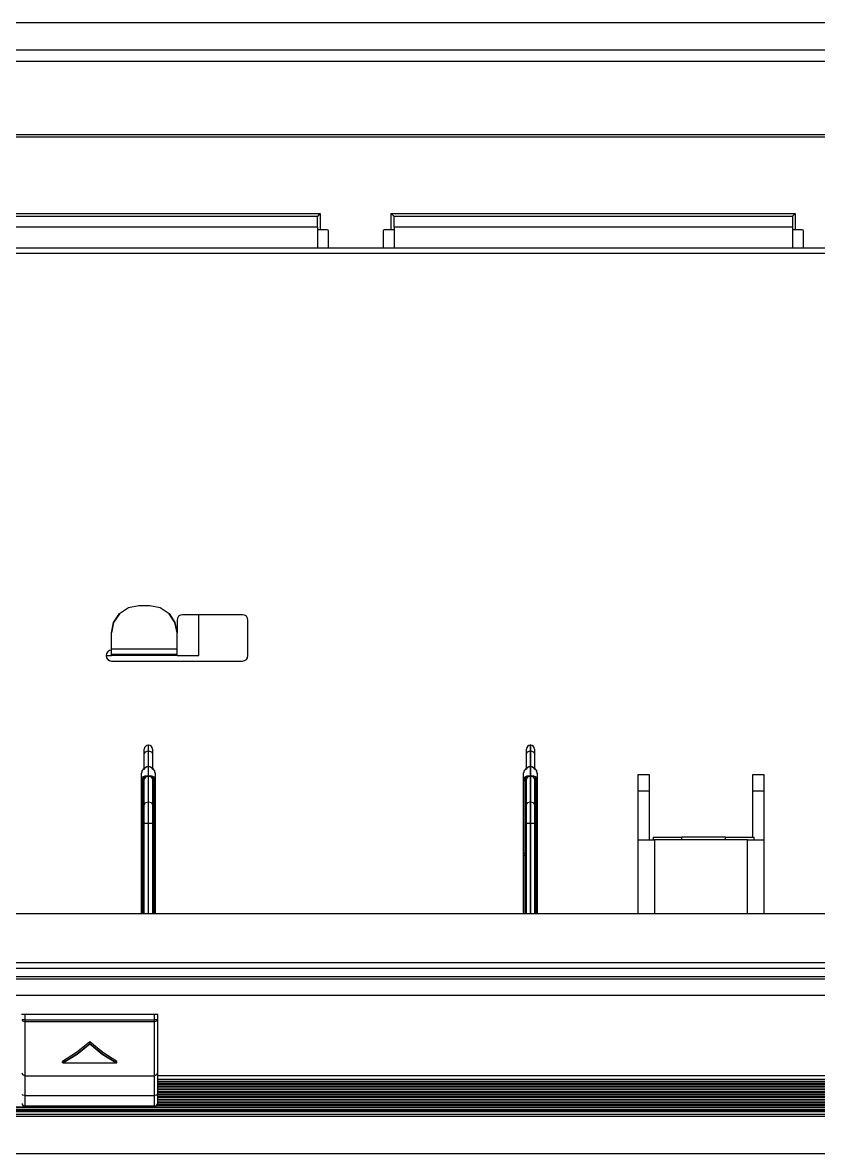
# Model space of a CAD drawing. Header units: millimetres. Extents: x 10547 to 11305, y 9897 to 10391.
# Drawn here: x 11017.2 to 11018.506, y 10107.601 to 10109.458 of the extents above; entities that cross this region are included whole.
import ezdxf

# ---------------------------------------------------------------- set-up
doc = ezdxf.new("R2010")
doc.units = ezdxf.units.MM
doc.layers.add('LG-AIRCON', color=240, linetype='Continuous')
doc.layers.add('에어컨', color=15, linetype='Continuous')

# ---------------------------------------------------------------- blocks, each defined once
blk = doc.blocks.new('A$C079960E7')
at = {"layer": '에어컨', "color": 0, "linetype": 'Continuous'}
for p, q in [((509.85, 373.21, 0), (1814.86, 373.21, 0)), ((509.85, 364.21, 0), (1814.86, 364.21, 0)), ((1814.86, 360.37, 0), (517.05, 360.37, 0)), ((623.7, 336.33, 0), (1719.91, 336.33, 0)), ((1719.91, 335.43, 0), (623.7, 335.43, 0)), ((1242.91, 310.23, 0), (1376.11, 310.23, 0)), ((1375.47, 309.59, 0), (1376.11, 310.23, 0)), ((1376.11, 310.23, 0), (1376.11, 304.83, 0)), ((1399.51, 310.23, 0), (1532.71, 310.23, 0)), ((1399.51, 304.83, 0), (1399.51, 310.23, 0)), ((1399.51, 310.23, 0), (1400.14, 309.59, 0)), ((1532.07, 309.59, 0), (1532.71, 310.23, 0)), ((1532.71, 310.23, 0), (1532.71, 304.83, 0)), ((1243.81, 309.33, 0), (1375.21, 309.33, 0)), ((1375.21, 309.33, 0), (1375.47, 309.59, 0)), ((1375.21, 308.85, 0), (1375.21, 309.33, 0)), ((1375.21, 307.53, 0), (1375.21, 308.85, 0)), ((1375.21, 305.73, 0), (1375.21, 307.53, 0)), ((1400.14, 309.59, 0), (1400.41, 309.33, 0)), ((1400.41, 309.33, 0), (1531.81, 309.33, 0)), ((1400.41, 308.85, 0), (1400.41, 309.33, 0)), ((1400.41, 307.53, 0), (1400.41, 308.85, 0)), ((1400.41, 305.73, 0), (1400.41, 307.53, 0)), ((1531.81, 309.33, 0), (1532.07, 309.59, 0)), ((1531.81, 309.33, 0), (1531.81, 308.85, 0)), ((1531.81, 308.85, 0), (1531.81, 307.53, 0)), ((1531.81, 307.53, 0), (1531.81, 305.73, 0)), ((1375.21, 305.73, 0), (1243.81, 305.73, 0)), ((1375.21, 305.73, 0), (1375.21, 298.8, 0)), ((1375.47, 304.83, 0), (1375.21, 304.83, 0)), ((1376.11, 304.83, 0), (1375.47, 304.83, 0)), ((1378.45, 304.83, 0), (1376.11, 304.83, 0)), ((1378.81, 298.8, 0), (1378.81, 304.47, 0)), ((1396.81, 304.47, 0), (1396.81, 298.8, 0)), ((1399.51, 304.83, 0), (1397.17, 304.83, 0)), ((1400.14, 304.83, 0), (1399.51, 304.83, 0)), ((1400.41, 304.83, 0), (1400.14, 304.83, 0)), ((1531.81, 305.73, 0), (1400.41, 305.73, 0)), ((1400.41, 305.73, 0), (1400.41, 298.8, 0)), ((1531.81, 305.73, 0), (1531.81, 298.8, 0)), ((1532.07, 304.83, 0), (1531.81, 304.83, 0)), ((1532.71, 304.83, 0), (1532.07, 304.83, 0)), ((1535.05, 304.83, 0), (1532.71, 304.83, 0)), ((1535.41, 298.8, 0), (1535.41, 304.47, 0)), ((1563.01, 298.8, 0), (1206.3, 298.8, 0)), ((1563.01, 297, 0), (1206.3, 297, 0)), ((1309.89, 178.23, 0), (1312.81, 180.18, 0)), ((1312.81, 180.1, 0), (1309.89, 178.15, 0)), ((1312.81, 180.18, 0), (1316.26, 180.86, 0)), ((1316.26, 180.79, 0), (1312.81, 180.1, 0)), ((1316.26, 180.86, 0), (1316.26, 180.79, 0)), ((1316.26, 180.86, 0), (1319.86, 180.86, 0)), ((1319.86, 180.79, 0), (1316.26, 180.79, 0)), ((1319.86, 180.79, 0), (1319.86, 180.86, 0)), ((1319.86, 180.86, 0), (1323.3, 180.18, 0)), ((1323.3, 180.1, 0), (1319.86, 180.79, 0)), ((1323.3, 180.18, 0), (1326.22, 178.23, 0)), ((1326.22, 178.15, 0), (1323.3, 180.1, 0)), ((1307.94, 175.31, 0), (1309.89, 178.23, 0)), ((1309.89, 178.15, 0), (1307.94, 175.24, 0)), ((1326.22, 178.23, 0), (1328.17, 175.31, 0)), ((1328.17, 175.24, 0), (1326.22, 178.15, 0)), ((1328.86, 176.04, 0), (1328.86, 171.87, 0)), ((1350.46, 177.84, 0), (1330.66, 177.84, 0)), ((1336.06, 164.34, 0), (1336.06, 177.84, 0)), ((1352.26, 164.34, 0), (1352.26, 176.04, 0)), ((1307.26, 171.87, 0), (1307.94, 175.31, 0)), ((1307.94, 175.24, 0), (1307.26, 171.8, 0)), ((1307.26, 171.8, 0), (1307.26, 171.87, 0)), ((1307.26, 166.41, 0), (1307.26, 171.8, 0)), ((1328.17, 175.31, 0), (1328.86, 171.87, 0)), ((1328.86, 171.8, 0), (1328.17, 175.24, 0)), ((1328.86, 171.87, 0), (1328.86, 171.8, 0)), ((1328.86, 166.41, 0), (1328.86, 171.8, 0)), ((1305.46, 164.34, 0), (1307.26, 164.34, 0)), ((1328.86, 166.41, 0), (1307.26, 166.41, 0)), ((1307.26, 165.2, 0), (1307.26, 166.41, 0)), ((1307.26, 164.7, 0), (1307.26, 165.2, 0)), ((1328.86, 164.7, 0), (1307.26, 164.7, 0)), ((1307.26, 164.6, 0), (1307.26, 164.7, 0)), ((1307.26, 164.34, 0), (1307.26, 164.6, 0)), ((1328.86, 164.34, 0), (1307.26, 164.34, 0)), ((1328.86, 165.2, 0), (1328.86, 166.41, 0)), ((1328.86, 164.7, 0), (1328.86, 165.2, 0)), ((1328.86, 164.6, 0), (1328.86, 164.7, 0)), ((1328.86, 164.34, 0), (1328.86, 164.6, 0)), ((1328.86, 164.34, 0), (1336.06, 164.34, 0)), ((1307.26, 162.54, 0), (1350.46, 162.54, 0)), ((1319.5, 134.76, 0), (1319.32, 134.76, 0)), ((1319.32, 134.76, 0), (1319.32, 134.27, 0)), ((1319.5, 134.27, 0), (1319.5, 134.76, 0)), ((1445.5, 134.76, 0), (1445.32, 134.76, 0)), ((1445.32, 134.76, 0), (1445.32, 134.27, 0)), ((1445.5, 134.27, 0), (1445.5, 134.76, 0)), ((1318.06, 133.08, 0), (1318.06, 133.5, 0)), ((1318.06, 131.87, 0), (1318.06, 133.08, 0)), ((1318.06, 131.87, 0), (1318.43, 132.57, 0)), ((1318.06, 127.14, 0), (1318.06, 131.87, 0)), ((1318.43, 132.57, 0), (1319.32, 132.87, 0)), ((1319.32, 134.27, 0), (1319.32, 132.87, 0)), ((1319.32, 132.87, 0), (1319.32, 127.78, 0)), ((1319.5, 132.87, 0), (1319.32, 132.87, 0)), ((1319.5, 132.87, 0), (1319.5, 134.27, 0)), ((1319.5, 127.78, 0), (1319.5, 132.87, 0)), ((1319.5, 132.87, 0), (1320.39, 132.57, 0)), ((1320.39, 132.57, 0), (1320.76, 131.87, 0)), ((1320.76, 133.5, 0), (1320.76, 133.08, 0)), ((1320.76, 133.08, 0), (1320.76, 131.87, 0)), ((1320.76, 131.87, 0), (1320.76, 127.13, 0)), ((1444.06, 133.08, 0), (1444.06, 133.5, 0)), ((1444.06, 131.87, 0), (1444.06, 133.08, 0)), ((1444.06, 131.87, 0), (1444.43, 132.57, 0)), ((1444.06, 127.14, 0), (1444.06, 131.87, 0)), ((1444.43, 132.57, 0), (1445.32, 132.87, 0)), ((1445.32, 134.27, 0), (1445.32, 132.87, 0)), ((1445.32, 132.87, 0), (1445.32, 127.78, 0)), ((1445.5, 132.87, 0), (1445.32, 132.87, 0)), ((1445.5, 132.87, 0), (1445.5, 134.27, 0)), ((1445.5, 127.78, 0), (1445.5, 132.87, 0)), ((1445.5, 132.87, 0), (1446.39, 132.57, 0)), ((1446.39, 132.57, 0), (1446.76, 131.87, 0)), ((1446.76, 133.5, 0), (1446.76, 133.08, 0)), ((1446.76, 133.08, 0), (1446.76, 131.87, 0)), ((1446.76, 131.87, 0), (1446.76, 127.13, 0)), ((1318.01, 127.1, 0), (1317.74, 126.86, 0)), ((1318.06, 127.09, 0), (1317.8, 126.86, 0)), ((1318.22, 127.27, 0), (1318.01, 127.1, 0)), ((1318.06, 126.74, 0), (1318.43, 127.47, 0)), ((1318.35, 127.29, 0), (1318.06, 127.09, 0)), ((1318.45, 127.42, 0), (1318.22, 127.27, 0)), ((1318.46, 127.37, 0), (1318.35, 127.29, 0)), ((1318.43, 127.47, 0), (1319.32, 127.78, 0)), ((1318.44, 127.43, 0), (1318.5, 127.47, 0)), ((1318.57, 127.43, 0), (1318.46, 127.37, 0)), ((1318.5, 127.47, 0), (1318.75, 127.61, 0)), ((1318.93, 127.62, 0), (1318.57, 127.43, 0)), ((1318.75, 127.61, 0), (1319.02, 127.71, 0)), ((1319.3, 127.77, 0), (1318.93, 127.62, 0)), ((1319.02, 127.71, 0), (1319.16, 127.75, 0)), ((1319.16, 127.75, 0), (1319.3, 127.77, 0)), ((1319.31, 127.77, 0), (1319.3, 127.77, 0)), ((1319.3, 127.77, 0), (1319.31, 127.77, 0)), ((1319.32, 127.78, 0), (1319.31, 127.77, 0)), ((1319.31, 127.77, 0), (1319.32, 127.78, 0)), ((1319.32, 127.78, 0), (1319.32, 124.57, 0)), ((1319.5, 124.57, 0), (1319.5, 127.78, 0)), ((1319.5, 127.78, 0), (1320.39, 127.47, 0)), ((1319.5, 127.77, 0), (1319.5, 127.78, 0)), ((1319.5, 127.78, 0), (1319.5, 127.77, 0)), ((1319.51, 127.77, 0), (1319.5, 127.77, 0)), ((1319.5, 127.77, 0), (1319.51, 127.77, 0)), ((1319.88, 127.62, 0), (1319.51, 127.77, 0)), ((1319.51, 127.77, 0), (1319.65, 127.75, 0)), ((1319.65, 127.75, 0), (1319.79, 127.71, 0)), ((1319.79, 127.71, 0), (1320.06, 127.61, 0)), ((1320.24, 127.43, 0), (1319.88, 127.62, 0)), ((1320.06, 127.61, 0), (1320.31, 127.47, 0)), ((1320.35, 127.37, 0), (1320.24, 127.43, 0)), ((1320.31, 127.47, 0), (1320.37, 127.43, 0)), ((1320.46, 127.29, 0), (1320.35, 127.37, 0)), ((1320.52, 127.32, 0), (1320.36, 127.42, 0)), ((1320.39, 127.47, 0), (1320.76, 126.74, 0)), ((1320.75, 127.09, 0), (1320.46, 127.29, 0)), ((1320.68, 127.21, 0), (1320.52, 127.32, 0)), ((1320.95, 126.98, 0), (1320.68, 127.21, 0)), ((1321.01, 126.86, 0), (1320.75, 127.09, 0)), ((1321.18, 126.72, 0), (1320.95, 126.98, 0)), ((1444.01, 127.1, 0), (1443.75, 126.86, 0)), ((1444.06, 127.09, 0), (1443.8, 126.86, 0)), ((1444.22, 127.27, 0), (1444.01, 127.1, 0)), ((1444.06, 126.74, 0), (1444.43, 127.47, 0)), ((1444.35, 127.29, 0), (1444.06, 127.09, 0)), ((1444.45, 127.42, 0), (1444.22, 127.27, 0)), ((1444.46, 127.37, 0), (1444.35, 127.29, 0)), ((1444.43, 127.47, 0), (1445.32, 127.78, 0)), ((1444.44, 127.43, 0), (1444.5, 127.47, 0)), ((1444.57, 127.43, 0), (1444.46, 127.37, 0)), ((1444.5, 127.47, 0), (1444.75, 127.61, 0)), ((1444.93, 127.62, 0), (1444.57, 127.43, 0)), ((1444.75, 127.61, 0), (1445.02, 127.71, 0)), ((1445.3, 127.77, 0), (1444.93, 127.62, 0)), ((1445.02, 127.71, 0), (1445.16, 127.75, 0)), ((1445.16, 127.75, 0), (1445.3, 127.77, 0)), ((1445.31, 127.77, 0), (1445.3, 127.77, 0)), ((1445.3, 127.77, 0), (1445.31, 127.77, 0)), ((1445.32, 127.78, 0), (1445.31, 127.77, 0)), ((1445.31, 127.77, 0), (1445.32, 127.78, 0)), ((1445.32, 127.78, 0), (1445.32, 124.57, 0)), ((1445.5, 124.57, 0), (1445.5, 127.78, 0)), ((1445.5, 127.78, 0), (1446.39, 127.47, 0)), ((1445.5, 127.77, 0), (1445.5, 127.78, 0)), ((1445.5, 127.78, 0), (1445.5, 127.77, 0)), ((1445.51, 127.77, 0), (1445.5, 127.77, 0)), ((1445.5, 127.77, 0), (1445.51, 127.77, 0)), ((1445.88, 127.62, 0), (1445.51, 127.77, 0)), ((1445.51, 127.77, 0), (1445.65, 127.75, 0)), ((1445.65, 127.75, 0), (1445.79, 127.71, 0)), ((1445.79, 127.71, 0), (1446.06, 127.61, 0)), ((1446.24, 127.43, 0), (1445.88, 127.62, 0)), ((1446.06, 127.61, 0), (1446.31, 127.47, 0)), ((1446.35, 127.37, 0), (1446.24, 127.43, 0)), ((1446.31, 127.47, 0), (1446.37, 127.43, 0)), ((1446.46, 127.29, 0), (1446.35, 127.37, 0)), ((1446.52, 127.32, 0), (1446.37, 127.42, 0)), ((1446.39, 127.47, 0), (1446.76, 126.74, 0)), ((1446.75, 127.09, 0), (1446.46, 127.29, 0)), ((1446.68, 127.21, 0), (1446.52, 127.32, 0)), ((1446.95, 126.98, 0), (1446.68, 127.21, 0)), ((1447.01, 126.86, 0), (1446.75, 127.09, 0)), ((1447.18, 126.72, 0), (1446.95, 126.98, 0)), ((1317.37, 126.33, 0), (1317.16, 125.57, 0)), ((1317.16, 123.25, 0), (1317.16, 125.57, 0)), ((1317.16, 123.25, 0), (1317.37, 124.01, 0)), ((1317.16, 99.24, 0), (1317.16, 123.25, 0)), ((1317.16, 123.25, 0), (1317.26, 123.1, 0)), ((1317.42, 126.44, 0), (1317.36, 126.34, 0)), ((1317.42, 126.4, 0), (1317.37, 126.33, 0)), ((1317.37, 126.33, 0), (1317.38, 126.36, 0)), ((1317.37, 124.01, 0), (1317.4, 124.05, 0)), ((1317.37, 124.01, 0), (1317.47, 123.83, 0)), ((1317.38, 126.36, 0), (1317.39, 126.39, 0)), ((1317.4, 124.05, 0), (1317.43, 124.09, 0)), ((1317.49, 126.53, 0), (1317.42, 126.44, 0)), ((1317.46, 126.47, 0), (1317.42, 126.4, 0)), ((1317.43, 124.1, 0), (1317.61, 124.31, 0)), ((1317.43, 124.09, 0), (1317.43, 124.1, 0)), ((1317.43, 124.1, 0), (1317.43, 124.1, 0)), ((1317.43, 124.09, 0), (1317.51, 123.91, 0)), ((1317.62, 126.67, 0), (1317.46, 126.47, 0)), ((1317.46, 126.47, 0), (1317.47, 126.51, 0)), ((1317.47, 126.51, 0), (1317.48, 126.54, 0)), ((1317.47, 123.83, 0), (1317.7, 123.68, 0)), ((1317.51, 126.57, 0), (1317.49, 126.53, 0)), ((1317.53, 126.61, 0), (1317.51, 126.57, 0)), ((1317.51, 123.91, 0), (1317.72, 123.75, 0)), ((1317.7, 123.68, 0), (1317.52, 123.04, 0)), ((1317.74, 126.86, 0), (1317.53, 126.61, 0)), ((1317.61, 124.31, 0), (1317.83, 124.48, 0)), ((1317.8, 126.86, 0), (1317.62, 126.67, 0)), ((1317.71, 123.71, 0), (1317.7, 123.68, 0)), ((1317.7, 99.03, 0), (1317.7, 123.68, 0)), ((1317.72, 123.75, 0), (1317.71, 123.71, 0)), ((1317.81, 123.95, 0), (1317.72, 123.75, 0)), ((1317.96, 123.68, 0), (1317.72, 123.75, 0)), ((1317.72, 123.75, 0), (1317.72, 123.75, 0)), ((1317.72, 123.75, 0), (1317.72, 123.75, 0)), ((1317.93, 124.12, 0), (1317.81, 123.95, 0)), ((1317.83, 124.48, 0), (1318.09, 124.6, 0)), ((1318.11, 124.29, 0), (1317.93, 124.12, 0)), ((1318.06, 123.54, 0), (1317.96, 123.68, 0)), ((1318.43, 124.27, 0), (1318.06, 123.54, 0)), ((1318.06, 115.12, 0), (1318.06, 123.54, 0)), ((1318.09, 124.6, 0), (1318.37, 124.67, 0)), ((1318.33, 124.42, 0), (1318.11, 124.29, 0)), ((1318.41, 124.46, 0), (1318.33, 124.42, 0)), ((1318.37, 124.67, 0), (1318.46, 124.68, 0)), ((1318.5, 124.49, 0), (1318.41, 124.46, 0)), ((1319.32, 124.57, 0), (1318.43, 124.27, 0)), ((1318.46, 124.68, 0), (1318.56, 124.69, 0)), ((1318.78, 124.57, 0), (1318.5, 124.49, 0)), ((1318.56, 124.69, 0), (1318.93, 124.66, 0)), ((1319.09, 124.59, 0), (1318.78, 124.57, 0)), ((1318.93, 124.66, 0), (1319.3, 124.57, 0)), ((1319.2, 124.58, 0), (1319.09, 124.59, 0)), ((1319.3, 124.57, 0), (1319.2, 124.58, 0)), ((1319.3, 124.57, 0), (1319.31, 124.57, 0)), ((1319.31, 124.57, 0), (1319.3, 124.57, 0)), ((1319.31, 124.57, 0), (1319.32, 124.57, 0)), ((1319.32, 124.57, 0), (1319.31, 124.57, 0)), ((1319.32, 124.57, 0), (1319.32, 116.12, 0)), ((1319.5, 116.12, 0), (1319.5, 124.57, 0)), ((1320.39, 124.27, 0), (1319.5, 124.57, 0)), ((1319.51, 124.57, 0), (1319.5, 124.57, 0)), ((1319.5, 124.57, 0), (1319.5, 124.57, 0)), ((1319.5, 124.57, 0), (1319.5, 124.57, 0)), ((1319.5, 124.57, 0), (1319.51, 124.57, 0)), ((1319.51, 124.57, 0), (1319.88, 124.66, 0)), ((1319.62, 124.58, 0), (1319.51, 124.57, 0)), ((1319.72, 124.59, 0), (1319.62, 124.58, 0)), ((1320.03, 124.57, 0), (1319.72, 124.59, 0)), ((1319.88, 124.66, 0), (1320.26, 124.69, 0)), ((1320.32, 124.49, 0), (1320.03, 124.57, 0)), ((1320.26, 124.69, 0), (1320.35, 124.68, 0)), ((1320.4, 124.46, 0), (1320.32, 124.49, 0)), ((1320.35, 124.68, 0), (1320.45, 124.67, 0)), ((1320.76, 123.54, 0), (1320.39, 124.27, 0)), ((1320.49, 124.42, 0), (1320.4, 124.46, 0)), ((1320.45, 124.67, 0), (1320.72, 124.6, 0)), ((1320.7, 124.29, 0), (1320.49, 124.42, 0)), ((1320.88, 124.12, 0), (1320.7, 124.29, 0)), ((1320.72, 124.6, 0), (1320.98, 124.48, 0)), ((1320.85, 123.68, 0), (1320.76, 123.54, 0)), ((1320.76, 123.54, 0), (1320.76, 115.12, 0)), ((1321.09, 123.75, 0), (1320.85, 123.68, 0)), ((1321, 123.95, 0), (1320.88, 124.12, 0)), ((1320.98, 124.48, 0), (1321.2, 124.31, 0)), ((1321.09, 123.75, 0), (1321, 123.95, 0)), ((1321.19, 126.67, 0), (1321.01, 126.86, 0)), ((1321.09, 123.75, 0), (1321.3, 123.91, 0)), ((1321.09, 123.75, 0), (1321.09, 123.75, 0)), ((1321.09, 123.75, 0), (1321.09, 123.75, 0)), ((1321.1, 123.71, 0), (1321.09, 123.75, 0)), ((1321.12, 123.68, 0), (1321.1, 123.71, 0)), ((1321.12, 123.68, 0), (1321.34, 123.83, 0)), ((1321.12, 123.68, 0), (1321.12, 99.03, 0)), ((1321.3, 123.04, 0), (1321.12, 123.68, 0)), ((1321.25, 126.63, 0), (1321.18, 126.72, 0)), ((1321.35, 126.47, 0), (1321.19, 126.67, 0)), ((1321.2, 124.31, 0), (1321.38, 124.1, 0)), ((1321.31, 126.53, 0), (1321.25, 126.63, 0)), ((1321.3, 123.91, 0), (1321.39, 124.09, 0)), ((1321.33, 126.54, 0), (1321.35, 126.51, 0)), ((1321.4, 126.44, 0), (1321.33, 126.53, 0)), ((1321.34, 123.83, 0), (1321.44, 124.01, 0)), ((1321.35, 126.51, 0), (1321.35, 126.47, 0)), ((1321.4, 126.4, 0), (1321.35, 126.47, 0)), ((1321.38, 124.1, 0), (1321.38, 124.1, 0)), ((1321.38, 124.1, 0), (1321.39, 124.09, 0)), ((1321.39, 124.09, 0), (1321.41, 124.05, 0)), ((1321.45, 126.34, 0), (1321.4, 126.44, 0)), ((1321.44, 126.33, 0), (1321.4, 126.4, 0)), ((1321.41, 124.05, 0), (1321.44, 124.01, 0)), ((1321.43, 126.39, 0), (1321.44, 126.36, 0)), ((1321.44, 126.36, 0), (1321.44, 126.33, 0)), ((1321.66, 125.57, 0), (1321.44, 126.33, 0)), ((1321.44, 124.01, 0), (1321.66, 123.25, 0)), ((1321.55, 123.1, 0), (1321.66, 123.25, 0)), ((1321.66, 125.57, 0), (1321.66, 123.25, 0)), ((1321.66, 123.25, 0), (1321.66, 99.24, 0)), ((1443.37, 126.33, 0), (1443.16, 125.57, 0)), ((1443.16, 123.25, 0), (1443.16, 125.57, 0)), ((1443.16, 123.25, 0), (1443.37, 124.01, 0)), ((1443.16, 99.24, 0), (1443.16, 123.25, 0)), ((1443.16, 123.25, 0), (1443.26, 123.1, 0)), ((1443.43, 126.44, 0), (1443.36, 126.34, 0)), ((1443.42, 126.4, 0), (1443.37, 126.33, 0)), ((1443.37, 126.33, 0), (1443.38, 126.36, 0)), ((1443.37, 124.01, 0), (1443.4, 124.05, 0)), ((1443.37, 124.01, 0), (1443.47, 123.83, 0)), ((1443.38, 126.36, 0), (1443.39, 126.39, 0)), ((1443.4, 124.05, 0), (1443.43, 124.09, 0)), ((1443.47, 126.47, 0), (1443.42, 126.4, 0)), ((1443.49, 126.53, 0), (1443.43, 126.44, 0)), ((1443.43, 124.1, 0), (1443.61, 124.31, 0)), ((1443.43, 124.09, 0), (1443.43, 124.1, 0)), ((1443.43, 124.1, 0), (1443.43, 124.1, 0)), ((1443.43, 124.09, 0), (1443.51, 123.91, 0)), ((1443.62, 126.67, 0), (1443.47, 126.47, 0)), ((1443.47, 126.51, 0), (1443.48, 126.54, 0)), ((1443.47, 126.47, 0), (1443.47, 126.51, 0)), ((1443.47, 123.83, 0), (1443.7, 123.68, 0)), ((1443.51, 126.57, 0), (1443.49, 126.53, 0)), ((1443.53, 126.61, 0), (1443.51, 126.57, 0)), ((1443.51, 123.91, 0), (1443.72, 123.75, 0)), ((1443.7, 123.68, 0), (1443.52, 123.04, 0)), ((1443.75, 126.86, 0), (1443.53, 126.61, 0)), ((1443.61, 124.31, 0), (1443.84, 124.48, 0)), ((1443.8, 126.86, 0), (1443.62, 126.67, 0)), ((1443.71, 123.71, 0), (1443.7, 123.68, 0)), ((1443.7, 99.03, 0), (1443.7, 123.68, 0)), ((1443.72, 123.75, 0), (1443.71, 123.71, 0)), ((1443.81, 123.95, 0), (1443.72, 123.75, 0)), ((1443.96, 123.68, 0), (1443.72, 123.75, 0)), ((1443.72, 123.75, 0), (1443.72, 123.75, 0)), ((1443.72, 123.75, 0), (1443.72, 123.75, 0)), ((1443.94, 124.12, 0), (1443.81, 123.95, 0)), ((1443.84, 124.48, 0), (1444.09, 124.6, 0)), ((1444.11, 124.29, 0), (1443.94, 124.12, 0)), ((1444.06, 123.54, 0), (1443.96, 123.68, 0)), ((1444.43, 124.27, 0), (1444.06, 123.54, 0)), ((1444.06, 115.12, 0), (1444.06, 123.54, 0)), ((1444.09, 124.6, 0), (1444.37, 124.67, 0)), ((1444.33, 124.42, 0), (1444.11, 124.29, 0)), ((1444.41, 124.46, 0), (1444.33, 124.42, 0)), ((1444.37, 124.67, 0), (1444.46, 124.68, 0)), ((1444.5, 124.49, 0), (1444.41, 124.46, 0)), ((1445.32, 124.57, 0), (1444.43, 124.27, 0)), ((1444.46, 124.68, 0), (1444.56, 124.69, 0)), ((1444.78, 124.57, 0), (1444.5, 124.49, 0)), ((1444.56, 124.69, 0), (1444.93, 124.66, 0)), ((1445.09, 124.59, 0), (1444.78, 124.57, 0)), ((1444.93, 124.66, 0), (1445.3, 124.57, 0)), ((1445.2, 124.58, 0), (1445.09, 124.59, 0)), ((1445.3, 124.57, 0), (1445.2, 124.58, 0)), ((1445.3, 124.57, 0), (1445.31, 124.57, 0)), ((1445.31, 124.57, 0), (1445.3, 124.57, 0)), ((1445.31, 124.57, 0), (1445.32, 124.57, 0)), ((1445.32, 124.57, 0), (1445.31, 124.57, 0)), ((1445.32, 124.57, 0), (1445.32, 116.12, 0)), ((1445.5, 116.12, 0), (1445.5, 124.57, 0)), ((1446.39, 124.27, 0), (1445.5, 124.57, 0)), ((1445.51, 124.57, 0), (1445.5, 124.57, 0)), ((1445.5, 124.57, 0), (1445.5, 124.57, 0)), ((1445.5, 124.57, 0), (1445.5, 124.57, 0)), ((1445.5, 124.57, 0), (1445.51, 124.57, 0)), ((1445.51, 124.57, 0), (1445.88, 124.66, 0)), ((1445.62, 124.58, 0), (1445.51, 124.57, 0)), ((1445.72, 124.59, 0), (1445.62, 124.58, 0)), ((1446.03, 124.57, 0), (1445.72, 124.59, 0)), ((1445.88, 124.66, 0), (1446.26, 124.69, 0)), ((1446.32, 124.49, 0), (1446.03, 124.57, 0)), ((1446.26, 124.69, 0), (1446.35, 124.68, 0)), ((1446.4, 124.46, 0), (1446.32, 124.49, 0)), ((1446.35, 124.68, 0), (1446.45, 124.67, 0)), ((1446.76, 123.54, 0), (1446.39, 124.27, 0)), ((1446.49, 124.42, 0), (1446.4, 124.46, 0)), ((1446.45, 124.67, 0), (1446.72, 124.6, 0)), ((1446.7, 124.29, 0), (1446.49, 124.42, 0)), ((1446.88, 124.12, 0), (1446.7, 124.29, 0)), ((1446.72, 124.6, 0), (1446.98, 124.48, 0)), ((1446.85, 123.68, 0), (1446.76, 123.54, 0)), ((1446.76, 123.54, 0), (1446.76, 115.12, 0)), ((1447.09, 123.75, 0), (1446.85, 123.68, 0)), ((1447, 123.95, 0), (1446.88, 124.12, 0)), ((1446.98, 124.48, 0), (1447.2, 124.31, 0)), ((1447.09, 123.75, 0), (1447, 123.95, 0)), ((1447.19, 126.67, 0), (1447.01, 126.86, 0)), ((1447.09, 123.75, 0), (1447.3, 123.91, 0)), ((1447.09, 123.75, 0), (1447.09, 123.75, 0)), ((1447.09, 123.75, 0), (1447.09, 123.75, 0)), ((1447.11, 123.71, 0), (1447.09, 123.75, 0)), ((1447.12, 123.68, 0), (1447.11, 123.71, 0)), ((1447.12, 123.68, 0), (1447.34, 123.83, 0)), ((1447.12, 123.68, 0), (1447.12, 99.03, 0)), ((1447.3, 123.04, 0), (1447.12, 123.68, 0)), ((1447.25, 126.63, 0), (1447.18, 126.72, 0)), ((1447.35, 126.47, 0), (1447.19, 126.67, 0)), ((1447.2, 124.31, 0), (1447.38, 124.1, 0)), ((1447.31, 126.53, 0), (1447.25, 126.63, 0)), ((1447.3, 123.91, 0), (1447.39, 124.09, 0)), ((1447.33, 126.54, 0), (1447.35, 126.51, 0)), ((1447.4, 126.44, 0), (1447.33, 126.53, 0)), ((1447.34, 123.83, 0), (1447.44, 124.01, 0)), ((1447.35, 126.51, 0), (1447.35, 126.47, 0)), ((1447.4, 126.4, 0), (1447.35, 126.47, 0)), ((1447.38, 124.1, 0), (1447.38, 124.1, 0)), ((1447.38, 124.1, 0), (1447.39, 124.09, 0)), ((1447.39, 124.09, 0), (1447.41, 124.05, 0)), ((1447.45, 126.34, 0), (1447.4, 126.44, 0)), ((1447.44, 126.33, 0), (1447.4, 126.4, 0)), ((1447.41, 124.05, 0), (1447.44, 124.01, 0)), ((1447.43, 126.39, 0), (1447.44, 126.36, 0)), ((1447.44, 126.36, 0), (1447.44, 126.33, 0)), ((1447.66, 125.57, 0), (1447.44, 126.33, 0)), ((1447.44, 124.01, 0), (1447.66, 123.25, 0)), ((1447.55, 123.1, 0), (1447.66, 123.25, 0)), ((1447.66, 125.57, 0), (1447.66, 123.25, 0)), ((1447.66, 123.25, 0), (1447.66, 99.24, 0)), ((1480.96, 125.1, 0), (1484.56, 125.1, 0)), ((1480.96, 124.42, 0), (1480.96, 125.1, 0)), ((1480.96, 122.47, 0), (1480.96, 124.42, 0)), ((1484.56, 125.1, 0), (1484.56, 124.42, 0)), ((1484.56, 124.42, 0), (1484.56, 122.47, 0)), ((1518.76, 125.1, 0), (1522.36, 125.1, 0)), ((1518.76, 124.42, 0), (1518.76, 125.1, 0)), ((1518.76, 122.47, 0), (1518.76, 124.42, 0)), ((1522.36, 125.1, 0), (1522.36, 124.42, 0)), ((1522.36, 124.42, 0), (1522.36, 122.47, 0)), ((1317.26, 123.1, 0), (1317.52, 123.04, 0)), ((1317.52, 123.04, 0), (1317.52, 99.03, 0)), ((1321.3, 123.04, 0), (1321.55, 123.1, 0)), ((1321.3, 99.03, 0), (1321.3, 123.04, 0)), ((1443.26, 123.1, 0), (1443.52, 123.04, 0)), ((1443.52, 123.04, 0), (1443.52, 99.03, 0)), ((1447.3, 123.04, 0), (1447.55, 123.1, 0)), ((1447.3, 99.03, 0), (1447.3, 123.04, 0)), ((1480.96, 119.56, 0), (1480.96, 122.47, 0)), ((1484.56, 119.56, 0), (1480.96, 119.56, 0)), ((1480.96, 103.5, 0), (1480.96, 119.56, 0)), ((1484.56, 122.47, 0), (1484.56, 119.56, 0)), ((1484.56, 119.56, 0), (1484.56, 103.5, 0)), ((1518.76, 119.56, 0), (1518.76, 122.47, 0)), ((1518.76, 104.4, 0), (1518.76, 119.56, 0)), ((1522.36, 119.56, 0), (1518.76, 119.56, 0)), ((1522.36, 122.47, 0), (1522.36, 119.56, 0)), ((1522.36, 119.56, 0), (1522.36, 103.5, 0)), ((1318.06, 115.12, 0), (1318.43, 115.83, 0)), ((1318.43, 115.83, 0), (1319.32, 116.12, 0)), ((1319.32, 116.12, 0), (1319.5, 116.12, 0)), ((1319.32, 116.12, 0), (1319.32, 112.97, 0)), ((1319.5, 116.12, 0), (1320.39, 115.83, 0)), ((1319.5, 112.97, 0), (1319.5, 116.12, 0)), ((1320.39, 115.83, 0), (1320.76, 115.12, 0)), ((1444.06, 115.12, 0), (1444.43, 115.83, 0)), ((1444.43, 115.83, 0), (1445.32, 116.12, 0)), ((1445.32, 116.12, 0), (1445.5, 116.12, 0)), ((1445.32, 116.12, 0), (1445.32, 112.97, 0)), ((1445.5, 112.97, 0), (1445.5, 116.12, 0)), ((1445.5, 116.12, 0), (1446.39, 115.83, 0)), ((1446.39, 115.83, 0), (1446.76, 115.12, 0)), ((1318.06, 112.41, 0), (1318.06, 115.12, 0)), ((1318.06, 109.01, 0), (1318.06, 112.41, 0)), ((1319.32, 112.97, 0), (1319.32, 109.01, 0)), ((1319.5, 109.01, 0), (1319.5, 112.97, 0)), ((1320.76, 115.12, 0), (1320.76, 112.41, 0)), ((1320.76, 112.41, 0), (1320.76, 109.01, 0)), ((1444.06, 112.41, 0), (1444.06, 115.12, 0)), ((1444.06, 109.01, 0), (1444.06, 112.41, 0)), ((1445.32, 112.97, 0), (1445.32, 109.01, 0)), ((1445.5, 109.01, 0), (1445.5, 112.97, 0)), ((1446.76, 115.12, 0), (1446.76, 112.41, 0)), ((1446.76, 112.41, 0), (1446.76, 109.01, 0)), ((1318.06, 79.2, 0), (1318.06, 109.01, 0)), ((1318.06, 109.01, 0), (1318.43, 109.01, 0)), ((1318.43, 109.01, 0), (1319.32, 109.01, 0)), ((1319.5, 109.01, 0), (1319.32, 109.01, 0)), ((1319.32, 109.01, 0), (1319.32, 79.2, 0)), ((1319.5, 79.2, 0), (1319.5, 109.01, 0)), ((1319.5, 109.01, 0), (1320.39, 109.01, 0)), ((1320.39, 109.01, 0), (1320.76, 109.01, 0)), ((1320.76, 109.01, 0), (1320.76, 79.2, 0)), ((1444.06, 79.2, 0), (1444.06, 109.01, 0)), ((1444.06, 109.01, 0), (1444.43, 109.01, 0)), ((1444.43, 109.01, 0), (1445.32, 109.01, 0)), ((1445.5, 109.01, 0), (1445.32, 109.01, 0)), ((1445.32, 109.01, 0), (1445.32, 79.2, 0)), ((1445.5, 79.2, 0), (1445.5, 109.01, 0)), ((1445.5, 109.01, 0), (1446.39, 109.01, 0)), ((1446.39, 109.01, 0), (1446.76, 109.01, 0)), ((1446.76, 109.01, 0), (1446.76, 79.2, 0)), ((1480.96, 79.2, 0), (1480.96, 103.5, 0)), ((1480.96, 103.5, 0), (1481.68, 103.5, 0)), ((1481.68, 103.5, 0), (1483.66, 103.5, 0)), ((1483.66, 103.5, 0), (1486.36, 103.5, 0)), ((1485.91, 104.4, 0), (1485.91, 103.5, 0)), ((1485.91, 104.4, 0), (1486.37, 104.4, 0)), ((1486.36, 103.5, 0), (1486.36, 79.2, 0)), ((1516.96, 103.5, 0), (1486.36, 103.5, 0)), ((1486.37, 104.4, 0), (1487.71, 104.4, 0)), ((1487.71, 104.4, 0), (1489.8, 104.4, 0)), ((1489.8, 104.4, 0), (1492.44, 104.4, 0)), ((1492.44, 104.4, 0), (1495.36, 104.4, 0)), ((1495.36, 103.5, 0), (1495.36, 104.4, 0)), ((1509.76, 104.4, 0), (1495.36, 104.4, 0)), ((1509.76, 103.5, 0), (1509.76, 104.4, 0)), ((1509.76, 104.4, 0), (1512.68, 104.4, 0)), ((1512.68, 104.4, 0), (1515.31, 104.4, 0)), ((1515.31, 104.4, 0), (1517.4, 104.4, 0)), ((1516.96, 79.2, 0), (1516.96, 103.5, 0)), ((1516.96, 103.5, 0), (1519.66, 103.5, 0)), ((1517.4, 104.4, 0), (1518.74, 104.4, 0)), ((1518.74, 104.4, 0), (1519.21, 104.4, 0)), ((1519.21, 103.5, 0), (1519.21, 104.4, 0)), ((1519.66, 103.5, 0), (1521.63, 103.5, 0)), ((1521.63, 103.5, 0), (1522.36, 103.5, 0)), ((1522.36, 103.5, 0), (1522.36, 79.2, 0)), ((1317.16, 99.24, 0), (1317.26, 99.09, 0)), ((1317.16, 98.89, 0), (1317.16, 99.24, 0)), ((1317.16, 98.51, 0), (1317.16, 98.89, 0)), ((1317.16, 79.2, 0), (1317.16, 98.51, 0)), ((1317.16, 98.51, 0), (1317.26, 98.51, 0)), ((1317.26, 99.09, 0), (1317.52, 99.03, 0)), ((1317.26, 98.51, 0), (1317.52, 98.51, 0)), ((1317.52, 99.03, 0), (1317.7, 99.03, 0)), ((1317.52, 99.03, 0), (1317.52, 98.78, 0)), ((1317.52, 98.78, 0), (1317.52, 98.51, 0)), ((1317.7, 98.51, 0), (1317.52, 98.51, 0)), ((1317.52, 98.51, 0), (1317.52, 79.2, 0)), ((1317.95, 98.97, 0), (1317.7, 99.03, 0)), ((1317.7, 98.78, 0), (1317.7, 99.03, 0)), ((1317.7, 98.51, 0), (1317.7, 98.78, 0)), ((1317.7, 79.2, 0), (1317.7, 98.51, 0)), ((1317.95, 98.51, 0), (1317.7, 98.51, 0)), ((1318.06, 98.82, 0), (1317.95, 98.97, 0)), ((1318.06, 98.51, 0), (1317.95, 98.51, 0)), ((1320.86, 98.97, 0), (1320.76, 98.82, 0)), ((1320.86, 98.51, 0), (1320.76, 98.51, 0)), ((1321.12, 99.03, 0), (1320.86, 98.97, 0)), ((1321.12, 98.51, 0), (1320.86, 98.51, 0)), ((1321.12, 99.03, 0), (1321.3, 99.03, 0)), ((1321.12, 99.03, 0), (1321.12, 98.78, 0)), ((1321.12, 98.78, 0), (1321.12, 98.51, 0)), ((1321.12, 98.51, 0), (1321.12, 79.2, 0)), ((1321.3, 98.51, 0), (1321.12, 98.51, 0)), ((1321.3, 99.03, 0), (1321.55, 99.09, 0)), ((1321.3, 98.78, 0), (1321.3, 99.03, 0)), ((1321.3, 98.51, 0), (1321.3, 98.78, 0)), ((1321.3, 79.2, 0), (1321.3, 98.51, 0)), ((1321.3, 98.51, 0), (1321.55, 98.51, 0)), ((1321.55, 99.09, 0), (1321.66, 99.24, 0)), ((1321.55, 98.51, 0), (1321.66, 98.51, 0)), ((1321.66, 99.24, 0), (1321.66, 98.89, 0)), ((1321.66, 98.89, 0), (1321.66, 98.51, 0)), ((1321.66, 98.51, 0), (1321.66, 79.2, 0)), ((1443.16, 99.24, 0), (1443.26, 99.09, 0)), ((1443.16, 98.89, 0), (1443.16, 99.24, 0)), ((1443.16, 98.51, 0), (1443.16, 98.89, 0)), ((1443.16, 79.2, 0), (1443.16, 98.51, 0)), ((1443.16, 98.51, 0), (1443.26, 98.51, 0)), ((1443.26, 99.09, 0), (1443.52, 99.03, 0)), ((1443.26, 98.51, 0), (1443.52, 98.51, 0)), ((1443.52, 99.03, 0), (1443.7, 99.03, 0)), ((1443.52, 99.03, 0), (1443.52, 98.78, 0)), ((1443.52, 98.78, 0), (1443.52, 98.51, 0)), ((1443.7, 98.51, 0), (1443.52, 98.51, 0)), ((1443.52, 98.51, 0), (1443.52, 79.2, 0)), ((1443.95, 98.97, 0), (1443.7, 99.03, 0)), ((1443.7, 98.78, 0), (1443.7, 99.03, 0)), ((1443.7, 98.51, 0), (1443.7, 98.78, 0)), ((1443.7, 79.2, 0), (1443.7, 98.51, 0)), ((1443.95, 98.51, 0), (1443.7, 98.51, 0)), ((1444.06, 98.82, 0), (1443.95, 98.97, 0)), ((1444.06, 98.51, 0), (1443.95, 98.51, 0)), ((1446.86, 98.97, 0), (1446.76, 98.82, 0)), ((1446.86, 98.51, 0), (1446.76, 98.51, 0)), ((1447.12, 99.03, 0), (1446.86, 98.97, 0)), ((1447.12, 98.51, 0), (1446.86, 98.51, 0)), ((1447.12, 99.03, 0), (1447.3, 99.03, 0)), ((1447.12, 99.03, 0), (1447.12, 98.78, 0)), ((1447.12, 98.78, 0), (1447.12, 98.51, 0)), ((1447.12, 98.51, 0), (1447.12, 79.2, 0)), ((1447.3, 98.51, 0), (1447.12, 98.51, 0)), ((1447.3, 99.03, 0), (1447.55, 99.09, 0)), ((1447.3, 98.78, 0), (1447.3, 99.03, 0)), ((1447.3, 98.51, 0), (1447.3, 98.78, 0)), ((1447.3, 79.2, 0), (1447.3, 98.51, 0)), ((1447.3, 98.51, 0), (1447.55, 98.51, 0)), ((1447.55, 99.09, 0), (1447.66, 99.24, 0)), ((1447.55, 98.51, 0), (1447.66, 98.51, 0)), ((1447.66, 99.24, 0), (1447.66, 98.89, 0)), ((1447.66, 98.89, 0), (1447.66, 98.51, 0)), ((1447.66, 98.51, 0), (1447.66, 79.2, 0)), ((225.45, 79.2, 0), (1845.46, 79.2, 0)), ((260.57, 61.2, 0), (1849.94, 61.2, 0)), ((284.49, 61.2, 0), (1826.02, 61.2, 0)), ((1824.07, 63, 0), (286.44, 63, 0)), ((264.15, 58.5, 0), (1846.36, 58.5, 0)), ((1846.36, 57.6, 0), (264.15, 57.6, 0)), ((1846.36, 52.2, 0), (264.15, 52.2, 0)), ((1322.56, 45.9, 0), (1277.56, 45.9, 0)), ((1278.64, 45.9, 0), (1278.64, 44.11, 0)), ((1321.48, 44.11, 0), (1321.48, 45.9, 0)), ((1322.38, 45.9, 0), (1322.38, 44.11, 0)), ((1322.56, 40.25, 0), (1322.56, 45.9, 0)), ((1278, 43.69, 0), (1277.74, 44.11, 0)), ((1278, 44.11, 0), (1277.74, 44.11, 0)), ((1278.64, 44.11, 0), (1278, 44.11, 0)), ((1278.64, 43.51, 0), (1278, 43.69, 0)), ((1278.64, 44.11, 0), (1321.48, 44.11, 0)), ((1278.64, 44.11, 0), (1278.64, 43.79, 0)), ((1278.64, 43.79, 0), (1278.64, 43.51, 0)), ((1321.48, 43.51, 0), (1278.64, 43.51, 0)), ((1278.64, 43.51, 0), (1278.64, 38.51, 0)), ((1321.48, 43.79, 0), (1321.48, 44.11, 0)), ((1322.11, 44.11, 0), (1321.48, 44.11, 0)), ((1321.48, 43.51, 0), (1321.48, 43.79, 0)), ((1322.11, 43.69, 0), (1321.48, 43.51, 0)), ((1321.48, 38.51, 0), (1321.48, 43.51, 0)), ((1322.38, 44.11, 0), (1322.11, 43.69, 0)), ((1322.38, 44.11, 0), (1322.11, 44.11, 0)), ((1322.38, 44.11, 0), (1322.38, 39.2, 0)), ((1278.64, 38.51, 0), (1278.64, 34.24, 0)), ((1321.48, 34.24, 0), (1321.48, 38.51, 0)), ((1322.47, 40.38, 0), (1322.38, 40.38, 0)), ((1322.38, 39.2, 0), (1322.38, 34.99, 0)), ((1322.56, 40.38, 0), (1322.47, 40.38, 0)), ((1322.56, 35.4, 0), (1322.56, 40.25, 0)), ((1278.64, 34.24, 0), (1278.64, 30.77, 0)), ((1300.06, 36.9, 0), (1295.71, 33.34, 0)), ((1295.73, 32.86, 0), (1300.06, 36.36, 0)), ((1300.06, 36.09, 0), (1295.89, 32.73, 0)), ((1300.06, 36.36, 0), (1300.06, 36.9, 0)), ((1304.4, 33.34, 0), (1300.06, 36.9, 0)), ((1300.06, 36.36, 0), (1304.39, 32.86, 0)), ((1300.06, 36.36, 0), (1300.06, 36.32, 0)), ((1300.06, 36.32, 0), (1300.06, 36.28, 0)), ((1300.06, 36.28, 0), (1300.06, 36.23, 0)), ((1300.06, 36.23, 0), (1300.06, 36.18, 0)), ((1300.06, 36.18, 0), (1300.06, 36.13, 0)), ((1300.06, 36.13, 0), (1300.06, 36.09, 0)), ((1304.22, 32.73, 0), (1300.06, 36.09, 0)), ((1300.06, 36.09, 0), (1300.06, 36.09, 0)), ((1300.06, 36.09, 0), (1300.06, 36.09, 0)), ((1321.48, 30.77, 0), (1321.48, 34.24, 0)), ((1322.56, 36.9, 0), (1322.38, 36.9, 0)), ((1322.38, 35.1, 0), (1322.56, 35.1, 0)), ((1322.38, 34.99, 0), (1322.38, 31.58, 0)), ((1322.56, 31.45, 0), (1322.56, 35.4, 0)), ((1278.64, 30.77, 0), (1278.64, 28.16, 0)), ((1295.71, 33.34, 0), (1291.06, 30.42, 0)), ((1291.06, 30.1, 0), (1291.06, 30.42, 0)), ((1291.06, 30.1, 0), (1291.09, 29.99, 0)), ((1291.09, 29.99, 0), (1295.73, 32.86, 0)), ((1291.11, 29.97, 0), (1291.09, 29.99, 0)), ((1291.13, 29.96, 0), (1291.11, 29.97, 0)), ((1291.17, 29.94, 0), (1291.13, 29.96, 0)), ((1291.21, 29.93, 0), (1291.17, 29.94, 0)), ((1291.31, 29.92, 0), (1291.21, 29.93, 0)), ((1291.3, 29.92, 0), (1308.81, 29.92, 0)), ((1291.41, 29.93, 0), (1291.31, 29.92, 0)), ((1291.42, 29.94, 0), (1291.41, 29.93, 0)), ((1291.44, 29.94, 0), (1291.42, 29.94, 0)), ((1295.89, 32.73, 0), (1291.44, 29.94, 0)), ((1291.44, 29.94, 0), (1308.67, 29.94, 0)), ((1291.44, 29.94, 0), (1291.44, 29.94, 0)), ((1291.44, 29.94, 0), (1291.44, 29.94, 0)), ((1308.67, 29.94, 0), (1304.22, 32.73, 0)), ((1304.39, 32.86, 0), (1309.02, 29.99, 0)), ((1309.06, 30.42, 0), (1304.4, 33.34, 0)), ((1308.68, 29.94, 0), (1308.67, 29.94, 0)), ((1308.67, 29.94, 0), (1308.67, 29.94, 0)), ((1308.69, 29.94, 0), (1308.68, 29.94, 0)), ((1308.71, 29.93, 0), (1308.69, 29.94, 0)), ((1308.8, 29.92, 0), (1308.71, 29.93, 0)), ((1308.9, 29.93, 0), (1308.8, 29.92, 0)), ((1308.94, 29.94, 0), (1308.9, 29.93, 0)), ((1308.98, 29.96, 0), (1308.94, 29.94, 0)), ((1309, 29.97, 0), (1308.98, 29.96, 0)), ((1309.02, 29.99, 0), (1309, 29.97, 0)), ((1309.02, 29.99, 0), (1309.06, 30.1, 0)), ((1309.06, 30.1, 0), (1309.06, 30.42, 0)), ((1321.48, 28.16, 0), (1321.48, 30.77, 0)), ((1322.38, 31.58, 0), (1322.38, 29.01, 0)), ((1322.56, 31.5, 0), (1322.38, 31.5, 0)), ((1322.56, 28.48, 0), (1322.56, 31.45, 0)), ((1278, 25.96, 0), (1277.74, 26.59, 0)), ((1278.64, 28.16, 0), (1278.64, 26.45, 0)), ((1278.64, 26.45, 0), (1278.64, 25.69, 0)), ((1321.48, 26.45, 0), (1321.48, 28.16, 0)), ((1321.48, 25.69, 0), (1321.48, 26.45, 0)), ((1322.38, 26.59, 0), (1322.11, 25.96, 0)), ((1322.38, 29.01, 0), (1322.38, 27.34, 0)), ((1322.38, 27.34, 0), (1322.38, 26.59, 0)), ((1322.38, 26.59, 0), (1322.38, 26, 0)), ((1322.56, 26.55, 0), (1322.56, 28.48, 0)), ((1322.56, 25.69, 0), (1322.56, 26.55, 0)), ((1278.64, 25.69, 0), (1278, 25.96, 0)), ((1278.64, 25.69, 0), (1321.48, 25.69, 0)), ((1278.64, 25.69, 0), (1278.64, 24.79, 0)), ((1278.64, 24.79, 0), (1278.64, 22.51, 0)), ((1278.64, 22.51, 0), (1278.64, 19.22, 0)), ((1322.11, 25.96, 0), (1321.48, 25.69, 0)), ((1321.48, 24.79, 0), (1321.48, 25.69, 0)), ((1321.48, 22.51, 0), (1321.48, 24.79, 0)), ((1321.48, 19.22, 0), (1321.48, 22.51, 0)), ((1763.72, 23.83, 0), (1322.37, 23.83, 0)), ((1322.37, 23.71, 0), (1763.72, 23.71, 0)), ((1322.37, 23.71, 0), (1763.72, 23.71, 0)), ((1763.72, 22.98, 0), (1322.37, 22.98, 0)), ((1322.37, 22.85, 0), (1763.72, 22.85, 0)), ((1322.37, 22.85, 0), (1763.72, 22.85, 0)), ((1322.38, 26, 0), (1322.38, 24.53, 0)), ((1322.38, 25.16, 0), (1322.56, 25.16, 0)), ((1322.38, 24.53, 0), (1322.38, 22.31, 0)), ((1763.56, 25.69, 0), (1322.56, 25.69, 0)), ((1322.56, 24.54, 0), (1322.56, 25.69, 0)), ((1322.56, 24.54, 0), (1763.56, 24.54, 0)), ((1278, 19.31, 0), (1277.74, 19.53, 0)), ((1278.64, 19.22, 0), (1278, 19.31, 0)), ((1278.64, 19.22, 0), (1321.48, 19.22, 0)), ((1278.64, 19.22, 0), (1278.64, 16.64, 0)), ((1322.11, 19.31, 0), (1321.48, 19.22, 0)), ((1321.48, 16.64, 0), (1321.48, 19.22, 0)), ((1322.38, 19.53, 0), (1322.11, 19.31, 0)), ((1763.72, 22.12, 0), (1322.37, 22.12, 0)), ((1322.37, 22, 0), (1763.72, 22, 0)), ((1322.37, 22, 0), (1763.72, 22, 0)), ((1763.72, 21.27, 0), (1322.37, 21.27, 0)), ((1322.37, 21.15, 0), (1763.72, 21.15, 0)), ((1322.37, 21.15, 0), (1763.72, 21.15, 0)), ((1763.72, 20.42, 0), (1322.37, 20.42, 0)), ((1322.37, 20.3, 0), (1763.72, 20.3, 0)), ((1322.37, 20.3, 0), (1763.72, 20.3, 0)), ((1763.72, 19.57, 0), (1322.37, 19.57, 0)), ((1322.37, 19.44, 0), (1763.72, 19.44, 0)), ((1322.37, 19.44, 0), (1763.72, 19.44, 0)), ((1763.72, 18.71, 0), (1322.37, 18.71, 0)), ((1322.38, 22.31, 0), (1322.38, 19.53, 0)), ((1322.38, 19.53, 0), (1322.38, 17.38, 0)), ((1836.46, 15.3, 0), (273.15, 15.3, 0)), ((273.15, 15.18, 0), (1836.46, 15.18, 0)), ((273.15, 15.18, 0), (1836.46, 15.18, 0)), ((1278.64, 16.64, 0), (1278.64, 15.66, 0)), ((1321.48, 15.66, 0), (1278.64, 15.66, 0)), ((1321.48, 15.66, 0), (1321.48, 16.64, 0)), ((1322.2, 16.03, 0), (1763.89, 16.03, 0)), ((1322.2, 16.03, 0), (1763.89, 16.03, 0)), ((1763.81, 16.16, 0), (1322.28, 16.16, 0)), ((1322.37, 18.59, 0), (1763.72, 18.59, 0)), ((1322.37, 18.59, 0), (1763.72, 18.59, 0)), ((1763.72, 17.86, 0), (1322.37, 17.86, 0)), ((1322.37, 17.74, 0), (1763.72, 17.74, 0)), ((1322.37, 17.74, 0), (1763.72, 17.74, 0)), ((1763.72, 17.01, 0), (1322.37, 17.01, 0)), ((1322.37, 16.89, 0), (1763.72, 16.89, 0)), ((1322.37, 16.89, 0), (1763.72, 16.89, 0)), ((1322.38, 17.38, 0), (1322.38, 16.56, 0)), ((1846.36, 12.86, 0), (264.15, 12.86, 0)), ((265.05, 12.36, 0), (1845.46, 12.36, 0)), ((1836.46, 14.45, 0), (273.15, 14.45, 0)), ((273.15, 14.33, 0), (1836.46, 14.33, 0)), ((273.15, 14.33, 0), (1836.46, 14.33, 0)), ((1836.46, 13.77, 0), (273.15, 13.77, 0)), ((265.05, 0.08, 0), (1845.46, 0.08, 0)), ((265.05, 0.07, 0), (1845.46, 0.07, 0))]:
    blk.add_line(p, q, dxfattribs=at)
for centre, radius, start, end in [((1378.45, 304.47, 0), 0.36, 0, 90), ((1397.17, 304.47, 0), 0.36, 90, 180), ((1535.05, 304.47, 0), 0.36, 0, 90), ((1330.66, 176.04, 0), 1.8, 90, 180), ((1350.46, 176.04, 0), 1.8, 0, 90), ((1307.26, 164.34, 0), 1.8, 90, 270), ((1350.46, 164.34, 0), 1.8, 270, 0), ((1319.32, 133.5, 0), 1.26, 90, 180), ((1319.5, 133.5, 0), 1.26, 0, 90), ((1445.32, 133.5, 0), 1.26, 90, 180), ((1445.5, 133.5, 0), 1.26, 0, 90), ((1278.64, 16.56, 0), 0.9, 180, 270), ((1321.48, 16.56, 0), 0.9, 270, 0)]:
    blk.add_arc(centre, radius, start, end, dxfattribs=at)

msp = doc.modelspace()

# ---------------------------------------------------------------- block references
at = {"layer": 'LG-AIRCON', "xscale": 0.004976538546813596, "yscale": 0.004976538546813596, "zscale": 0.004976538546813596}
msp.add_blockref('A$C079960E7', (11010.8404, 10107.6007), dxfattribs=at)

doc.saveas('drawing.dxf')
